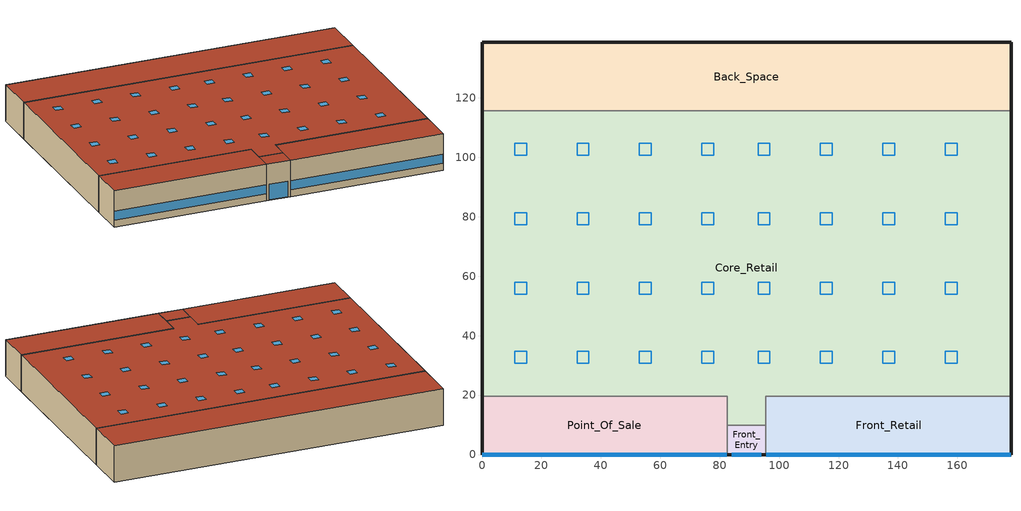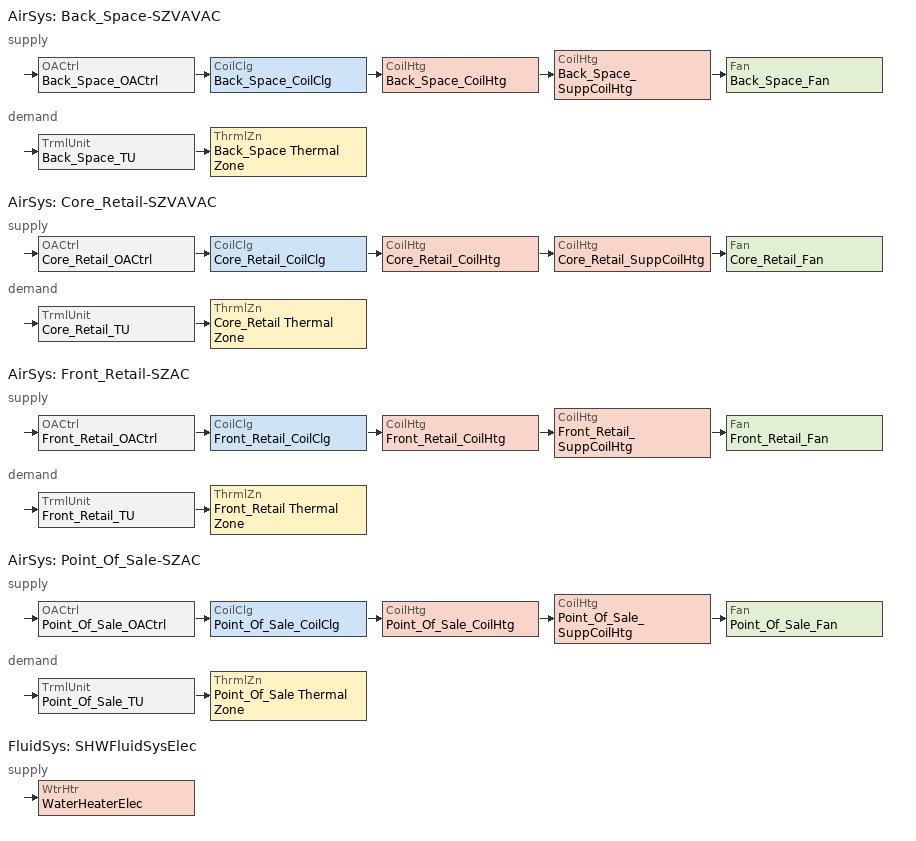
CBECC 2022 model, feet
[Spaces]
Back_Space
 floor ground (Base_CZ12-SlabOnOrBelowGradeF073): 178.05,138.68 178.05,115.72 0,115.72 0,138.68 z0
 wall outside (Base_CZ12-NonresMetalFrameWallU055): 178.05,115.72 178.05,138.68 0,138.68 0,115.72 z0:20
 wall to Core_Retail (NACM_Interior Wall): 0,115.72 178.05,115.72 z0:20
 roof outside (Base_CZ12-FlatNonresWoodFramingAndOtherRoofU034): 178.05,115.72 178.05,138.68 0,138.68 0,115.72 z20
Core_Retail
 floor ground (Base_CZ12-SlabOnOrBelowGradeF073): 178.05,115.72 178.05,19.68 95.59,19.68 95.59,9.84 82.46,9.84 82.46,19.68 0,19.68 0,115.72 z0
 wall outside (Base_CZ12-NonresMetalFrameWallU055): 178.05,19.68 178.05,115.72 / 0,115.72 0,19.68 z0:20
 wall to Front_Retail (NACM_Interior Wall): 95.59,9.84 95.59,19.68 178.05,19.68 z0:20
 wall to Point_Of_Sale (NACM_Interior Wall): 0,19.68 82.46,19.68 82.46,9.84 z0:20
 wall to Front_Entry (Base_WoodFrameWallU099): 82.46,9.84 95.59,9.84 z0:20
 roof outside (Base_CZ12-FlatNonresWoodFramingAndOtherRoofU034): 95.59,9.84 95.59,19.68 178.05,19.68 178.05,115.72 0,115.72 0,19.68 82.46,19.68 82.46,9.84 z20
 skylight (Base_AllCZ_Skylt-Gl-CurbMntU58): 15,30.68 15,34.69 11,34.69 11,30.68 z20; 36,30.68 36,34.69 32,34.69 32,30.68 z20; 57,30.68 57,34.69 53,34.69 53,30.68 z20; 78.03,30.68 78.03,34.69 74.03,34.69 74.03,30.68 z20; 96.93,30.68 96.93,34.69 92.93,34.69 92.93,30.68 z20; 15,54.02 15,58.02 11,58.02 11,54.02 z20; 36,54.02 36,58.02 32,58.02 32,54.02 z20; 57,54.02 57,58.02 53,58.02 53,54.02 z20; 78.03,54.02 78.03,58.02 74.03,58.02 74.03,54.02 z20; 96.93,54.02 96.93,58.02 92.93,58.02 92.93,54.02 z20; 15,77.35 15,81.35 11,81.35 11,77.35 z20; 36,77.35 36,81.35 32,81.35 32,77.35 z20; 57,77.35 57,81.35 53,81.35 53,77.35 z20; 78.03,77.35 78.03,81.35 74.03,81.35 74.03,77.35 z20; 96.93,77.35 96.93,81.35 92.93,81.35 92.93,77.35 z20; 15,100.72 15,104.72 11,104.72 11,100.72 z20; 36,100.72 36,104.72 32,104.72 32,100.72 z20; 57,100.72 57,104.72 53,104.72 53,100.72 z20; 78.03,100.72 78.03,104.72 74.03,104.72 74.03,100.72 z20; 96.93,100.72 96.93,104.72 92.93,104.72 92.93,100.72 z20; 117.93,77.35 117.93,81.35 113.93,81.35 113.93,77.35 z20; 159.93,100.72 159.93,104.72 155.93,104.72 155.93,100.72 z20; 159.93,54.02 159.93,58.02 155.93,58.02 155.93,54.02 z20; 159.93,30.68 159.93,34.69 155.93,34.69 155.93,30.68 z20; 117.93,100.72 117.93,104.72 113.93,104.72 113.93,100.72 z20; 117.93,54.02 117.93,58.02 113.93,58.02 113.93,54.02 z20; 117.93,30.68 117.93,34.69 113.93,34.69 113.93,30.68 z20; 138.93,77.35 138.93,81.35 134.93,81.35 134.93,77.35 z20; 138.93,100.72 138.93,104.72 134.93,104.72 134.93,100.72 z20; 138.93,54.02 138.93,58.02 134.93,58.02 134.93,54.02 z20; 138.93,30.68 138.93,34.69 134.93,34.69 134.93,30.68 z20; 159.93,77.35 159.93,81.35 155.93,81.35 155.93,77.35 z20
Front_Retail
 floor ground (Base_CZ12-SlabOnOrBelowGradeF073): 178.05,19.68 178.05,0 95.59,0 95.59,19.68 z0
 wall outside (Base_CZ12-NonresMetalFrameWallU055): 95.59,0 178.05,0 178.05,19.68 z0:20
 wall to Front_Entry (Base_WoodFrameWallU099): 95.59,9.84 95.59,0 z0:20
 window (Base_AllCZ_FixedWindowU34): 95.75,0 177.89,0 z3.74:8.73
 roof outside (Base_CZ12-FlatNonresWoodFramingAndOtherRoofU034): 178.05,0 178.05,19.68 95.59,19.68 95.59,0 z20
Point_Of_Sale
 floor ground (Base_CZ12-SlabOnOrBelowGradeF073): 82.46,19.68 82.46,0 0,0 0,19.68 z0
 wall outside (Base_CZ12-NonresMetalFrameWallU055): 0,19.68 0,0 82.46,0 z0:20
 wall to Front_Entry (Base_WoodFrameWallU099): 82.46,0 82.46,9.84 z0:20
 window (Base_AllCZ_FixedWindowU34): 0.16,0 82.3,0 z3.74:8.73
 roof outside (Base_CZ12-FlatNonresWoodFramingAndOtherRoofU034): 82.46,0 82.46,19.68 0,19.68 0,0 z20
Front_Entry
 floor ground (Base_CZ12-SlabOnOrBelowGradeF073): 95.59,9.84 95.59,0 82.46,0 82.46,9.84 z0
 wall outside (Base_CZ12-MetalFrameWallUnconditioned): 82.46,0 95.59,0 z0:20
 window (Base_AllCZ_FixedWindowU34): 84.1,0 93.95,0 z0.16:8.73
 roof outside (Base_CZ12-FlatNonresWoodFramingAndOtherRoofUnconditioned): 95.59,0 95.59,9.84 82.46,9.84 82.46,0 z20
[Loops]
AirSys 'Back_Space-SZVAVAC'
 supply: OACtrl 'Back_Space_OACtrl' > CoilClg 'Back_Space_CoilClg' > CoilHtg 'Back_Space_CoilHtg' > CoilHtg 'Back_Space_SuppCoilHtg' > Fan 'Back_Space_Fan'
 demand: TrmlUnit 'Back_Space_TU' > ThrmlZn 'Back_Space Thermal Zone'
AirSys 'Core_Retail-SZVAVAC'
 supply: OACtrl 'Core_Retail_OACtrl' > CoilClg 'Core_Retail_CoilClg' > CoilHtg 'Core_Retail_CoilHtg' > CoilHtg 'Core_Retail_SuppCoilHtg' > Fan 'Core_Retail_Fan'
 demand: TrmlUnit 'Core_Retail_TU' > ThrmlZn 'Core_Retail Thermal Zone'
AirSys 'Front_Retail-SZAC'
 supply: OACtrl 'Front_Retail_OACtrl' > CoilClg 'Front_Retail_CoilClg' > CoilHtg 'Front_Retail_CoilHtg' > CoilHtg 'Front_Retail_SuppCoilHtg' > Fan 'Front_Retail_Fan'
 demand: TrmlUnit 'Front_Retail_TU' > ThrmlZn 'Front_Retail Thermal Zone'
AirSys 'Point_Of_Sale-SZAC'
 supply: OACtrl 'Point_Of_Sale_OACtrl' > CoilClg 'Point_Of_Sale_CoilClg' > CoilHtg 'Point_Of_Sale_CoilHtg' > CoilHtg 'Point_Of_Sale_SuppCoilHtg' > Fan 'Point_Of_Sale_Fan'
 demand: TrmlUnit 'Point_Of_Sale_TU' > ThrmlZn 'Point_Of_Sale Thermal Zone'
FluidSys 'SHWFluidSysElec'
 supply: WtrHtr 'WaterHeaterElec'
[Proj]
050012-RetlMed-CECStd22: CliZn=ClimateZone1; ZipCode=95814; WeatherStation=CALIFORNIA REDWOOD COAST; AirBarrier=Air barrier - not verified
[Bldg]
Retail Standalone: TotStoryCnt=1; AboveGrdStoryCnt=1
[ConsAssm]
Base_CZ12-SlabOnOrBelowGradeF073: CompatibleSurfType=UndergroundFloor; SlabType=UnheatedSlabOnGrade; MatRef[1]=Concrete - 140 lb/ft3 - 6 in.
Base_CZ12-NonresMetalFrameWallU055: CompatibleSurfType=ExteriorWall; MatRef[1]=Stucco - 7/8 in.; MatRef[2]=Compliance Insulation R14.60; MatRef[3]=Compliance Insulation R1.41; MatRef[4]=Compliance Insulation R0.02; MatRef[5]=Compliance Insulation R0.02; MatRef[6]=Air - Metal Wall Framing - 16 or 24 in. OC; MatRef[7]=Gypsum Board - 1/2 in.
Base_CZ12-MetalFrameWallUnconditioned: CompatibleSurfType=ExteriorWall; MatRef[1]=Stucco - 7/8 in.
NACM_Interior Wall: CompatibleSurfType=InteriorWall; MatRef[1]=Gypsum Board - 5/8 in.; MatRef[2]=Air - Metal Wall Framing - 16 or 24 in. OC; MatRef[3]=Gypsum Board - 5/8 in.
Base_WoodFrameWallU099: CompatibleSurfType=InteriorWall; MatRef[1]=Gypsum Board - 1/2 in.; MatRef[2]=Wd Frm R11.25; MatRef[3]=Gypsum Board - 1/2 in.
Base_CZ12-FlatNonresWoodFramingAndOtherRoofU034: CompatibleSurfType=Roof; MatRef[1]=Metal Standing Seam - 1/16 in.; MatRef[2]=Compliance Insulation R28.63; CRRCInitialRefl=0.63; CRRCAgedRefl=0.63; CRRCInitialEmit=0.75; CRRCAgedEmit=0.75; CRRCProdID=XXXX-XXXX
Base_CZ12-FlatNonresWoodFramingAndOtherRoofUnconditioned: CompatibleSurfType=Roof; MatRef[1]=Metal Standing Seam - 1/16 in.; CRRCInitialRefl=0.63; CRRCAgedRefl=0.63; CRRCInitialEmit=0.75; CRRCAgedEmit=0.75; CRRCProdID=XXXX-XXXX
[Mat]
Concrete - 140 lb/ft3 - 6 in.: CodeCat=Concrete; CodeItem=Concrete - 140 lb/ft3 - 6 in.
Stucco - 7/8 in.: CodeCat=Plastering Materials; CodeItem=Stucco - 7/8 in.
Air - Metal Wall Framing - 16 or 24 in. OC: CodeCat=Air; CodeItem=Air - Metal Wall Framing - 16 or 24 in. OC
Gypsum Board - 1/2 in.: CodeCat=Bldg Board and Siding; CodeItem=Gypsum Board - 1/2 in.
Gypsum Board - 5/8 in.: CodeCat=Bldg Board and Siding; CodeItem=Gypsum Board - 5/8 in.
Metal Standing Seam - 1/16 in.: CodeCat=Roofing; CodeItem=Metal Standing Seam - 1/16 in.
Compliance Insulation R28.63: CodeCat=Insulation Board; CodeItem=Compliance Insulation R28.63
Wd Frm R11.25: CodeCat=Composite; FrmMat=Wood; FrmConfig=Wall16inOC; FrmDepth=3_5In; CavityIns=11.25
Compliance Insulation R14.60: CodeCat=Insulation Board; CodeItem=Compliance Insulation R14.60
Compliance Insulation R1.41: CodeCat=Insulation Board; CodeItem=Compliance Insulation R1.41
Compliance Insulation R0.02: CodeCat=Insulation Board; CodeItem=Compliance Insulation R0.02
[FenCons] FenProdType=FixedWindow; AssmContext=Manufactured; CertificationMthd=NFRCRated
Name | FenType | SkyltGlz | SkyltCurb | SHGC | UFactor | VT | GlzTint
Base_AllCZ_Skylt-Gl-CurbMntU58 | Skylight | Glass | CurbMounted | 0.25 | 0.58 | 0.49
Base_AllCZ_FixedWindowU34 | VerticalFenestration |  |  | 0.22 | 0.34 | 0.42 | TintedGlazing
[Story]
Building Story 1
[Spc] Story=Building Story 1; SHWFluidSegRef=SHWSupplyElec
Name | ThrmlZnRef | Vol | SpcFuncDefaultsRef | CondgType | Skylit100PctControlled
Back_Space | Back_Space Thermal Zone | 81782 | Retail Back_Space
Core_Retail | Core_Retail Thermal Zone | 344549 | Retail Sales
Front_Entry | Front_Entry Thermal Zone | 2583.34 | Retail Main Entry | Unconditioned | 0
Front_Retail | Front_Retail Thermal Zone | 32466.1 | Retail Sales
Point_Of_Sale | Point_Of_Sale Thermal Zone | 32466.1 | Retail Sales
[ThrmlZn]
Name | PriAirCondgSysRef[1] | Type
Back_Space Thermal Zone | Back_Space-SZVAVAC
Core_Retail Thermal Zone | Core_Retail-SZVAVAC
Front_Entry Thermal Zone |  | Unconditioned
Front_Retail Thermal Zone | Front_Retail-SZAC
Point_Of_Sale Thermal Zone | Point_Of_Sale-SZAC
[AirSys]
Name | Type | CtrlZnRef | Cnt
Back_Space-SZVAVAC | SZVAVHP | Back_Space Thermal Zone
Core_Retail-SZVAVAC | SZVAVHP | Core_Retail Thermal Zone | 4
Front_Retail-SZAC | SZHP | Front_Retail Thermal Zone
Point_Of_Sale-SZAC | SZHP | Point_Of_Sale Thermal Zone
[AirSeg]
Name | Sys | Type
Back_Space_AirSeg-Supply | Back_Space-SZVAVAC | Supply
Back_Space_AirSeg-Relief | Back_Space-SZVAVAC
Core_Retail_AirSeg-Supply | Core_Retail-SZVAVAC | Supply
Core_Retail_AirSeg-Return | Core_Retail-SZVAVAC
Front_Retail_AirSeg-Supply | Front_Retail-SZAC | Supply
Front_Retail_AirSeg-Return | Front_Retail-SZAC
Point_Of_Sale_AirSeg-Supply | Point_Of_Sale-SZAC | Supply
Point_Of_Sale_AirSeg-Return | Point_Of_Sale-SZAC
[CoilClg] Type=DirectExpansion
Name | Sys | NumClgStages
Back_Space_CoilClg | Back_Space-SZVAVAC | 2
Core_Retail_CoilClg | Core_Retail-SZVAVAC | 2
Front_Retail_CoilClg | Front_Retail-SZAC
Point_Of_Sale_CoilClg | Point_Of_Sale-SZAC
[CoilHtg]
Name | Sys | Type | HtPumpSuppCoilHtgRef
Back_Space_CoilHtg | Back_Space-SZVAVAC | HeatPump | Back_Space_SuppCoilHtg
Back_Space_SuppCoilHtg | Back_Space-SZVAVAC | Resistance
Core_Retail_CoilHtg | Core_Retail-SZVAVAC | HeatPump | Core_Retail_SuppCoilHtg
Core_Retail_SuppCoilHtg | Core_Retail-SZVAVAC | Resistance
Front_Retail_CoilHtg | Front_Retail-SZAC | HeatPump | Front_Retail_SuppCoilHtg
Front_Retail_SuppCoilHtg | Front_Retail-SZAC | Resistance
Point_Of_Sale_CoilHtg | Point_Of_Sale-SZAC | HeatPump | Point_Of_Sale_SuppCoilHtg
Point_Of_Sale_SuppCoilHtg | Point_Of_Sale-SZAC | Resistance
[Fan]
Name | Sys
Back_Space_Fan | Back_Space-SZVAVAC
Core_Retail_Fan | Core_Retail-SZVAVAC
Front_Retail_Fan | Front_Retail-SZAC
Point_Of_Sale_Fan | Point_Of_Sale-SZAC
[TrmlUnit] Type=Uncontrolled
Name | Sys | ZnServedRef
Back_Space_TU | Back_Space-SZVAVAC | Back_Space Thermal Zone
Core_Retail_TU | Core_Retail-SZVAVAC | Core_Retail Thermal Zone
Front_Retail_TU | Front_Retail-SZAC | Front_Retail Thermal Zone
Point_Of_Sale_TU | Point_Of_Sale-SZAC | Point_Of_Sale Thermal Zone
[OACtrl] EconoCtrlMthd=FixedDryBulb; EconoIntegration=Integrated; EconoHiTempLockout=75
Name | Sys
Back_Space_OACtrl | Back_Space-SZVAVAC
Core_Retail_OACtrl | Core_Retail-SZVAVAC
Front_Retail_OACtrl | Front_Retail-SZAC
Point_Of_Sale_OACtrl | Point_Of_Sale-SZAC
[FluidSys]
SHWFluidSysElec: Type=ServiceHotWater
[FluidSeg] Sys=SHWFluidSysElec
Name | Type | Src
SHWSupplyElec | PrimarySupply
SHWMakeupElec | MakeupFluid | MunicipalWater
[WtrHtr]
WaterHeaterElec: Sys=SHWFluidSysElec; FluidSegOutRef=SHWSupplyElec; FluidSegMakeupRef=SHWMakeupElec; UEF=0.94; FuelSrc=Electricity
[SpcFuncDefaults]
Name | SpcFunc
Retail Sales | Retail Sales Area (Retail Merchandise Sales)
Retail Back_Space | Storage, Commercial/Industrial (Warehouse)
Retail Main Entry | Lobby, Main Entry
[PVArray]
T24 PVArray: DCSysSize=61.3786
[Batt]
T24 Batt: MaxCap=66.3579; Ctrl=Time of Use; MaxChrgPwr=15.9045; MaxDschrgPwr=15.9045
